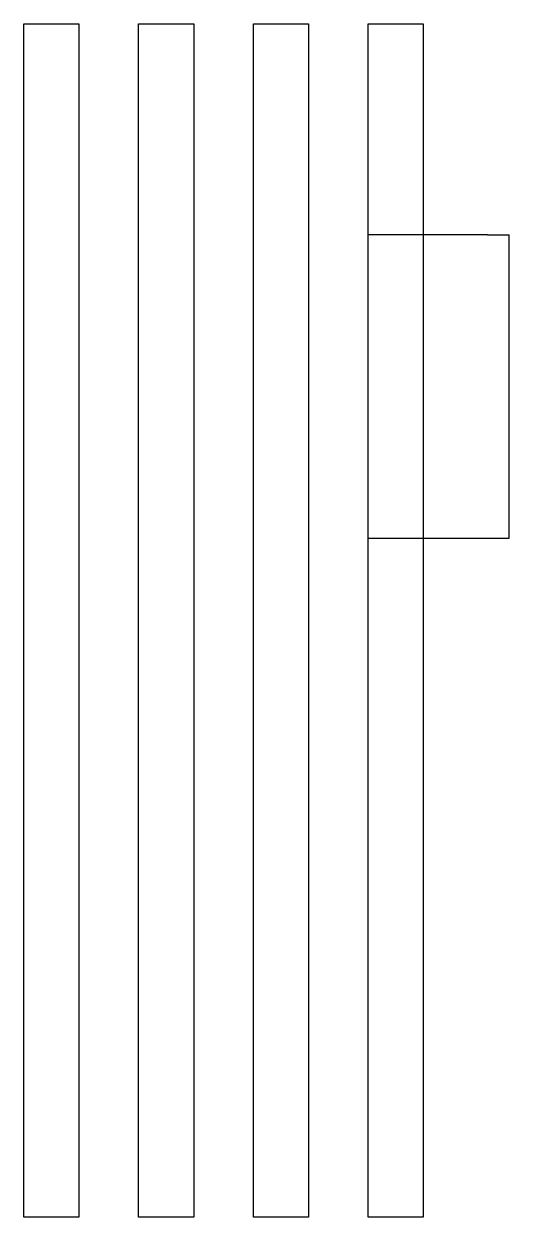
# Model space of a CAD drawing. Header units: millimetres. Extents: x 2.47 to 9.69, y -12.35 to -5.85.
# Drawn here: x 2.47 to 5.12, y -12.35 to -5.85 of the extents above.
import ezdxf

# ---------------------------------------------------------------- set-up
doc = ezdxf.new("R2010")
doc.units = ezdxf.units.MM

msp = doc.modelspace()

# ---------------------------------------------------------------- linework, layer by layer
for p, q in [((2.475, -6, 0.5), (2.475, -5.85, 0.5)), ((2.475, -5.85, 0.5), (2.775, -5.85, 0.5)), ((2.775, -5.85, 0.5), (2.775, -12.35, 0.5)), ((3.1, -6, 0.5), (3.1, -5.85, 0.5)), ((3.1, -5.85, 0.5), (3.4, -5.85, 0.5)), ((3.4, -5.85, 0.5), (3.4, -12.35, 0.5)), ((3.725, -6, 0.5), (3.725, -5.85, 0.5)), ((3.725, -5.85, 0.5), (4.025, -5.85, 0.5)), ((4.025, -5.85, 0.5), (4.025, -12.35, 0.5)), ((4.35, -6, 0.5), (4.35, -5.85, 0.5)), ((4.35, -5.85, 0.5), (4.65, -5.85, 0.5)), ((4.65, -5.85, 0.5), (4.65, -12.35, 0.5)), ((2.475, -12.35, 0.5), (2.475, -6, 0.5)), ((3.1, -12.35, 0.5), (3.1, -6, 0.5)), ((3.725, -12.35, 0.5), (3.725, -6, 0.5)), ((4.35, -12.35, 0.5), (4.35, -6, 0.5)), ((5, -7, 0.5), (4.35, -7, 0.5)), ((5, -7, 0.5), (5.1177, -7, 0.5)), ((5.1177, -8.6523, 0.5), (5.1177, -7, 0.5)), ((4.35, -8.6523, 0.5), (5.1177, -8.6523, 0.5)), ((2.775, -12.35, 0.5), (2.475, -12.35, 0.5)), ((3.4, -12.35, 0.5), (3.1, -12.35, 0.5)), ((4.025, -12.35, 0.5), (3.725, -12.35, 0.5)), ((4.65, -12.35, 0.5), (4.35, -12.35, 0.5))]:
    msp.add_line(p, q)

doc.saveas('drawing.dxf')
